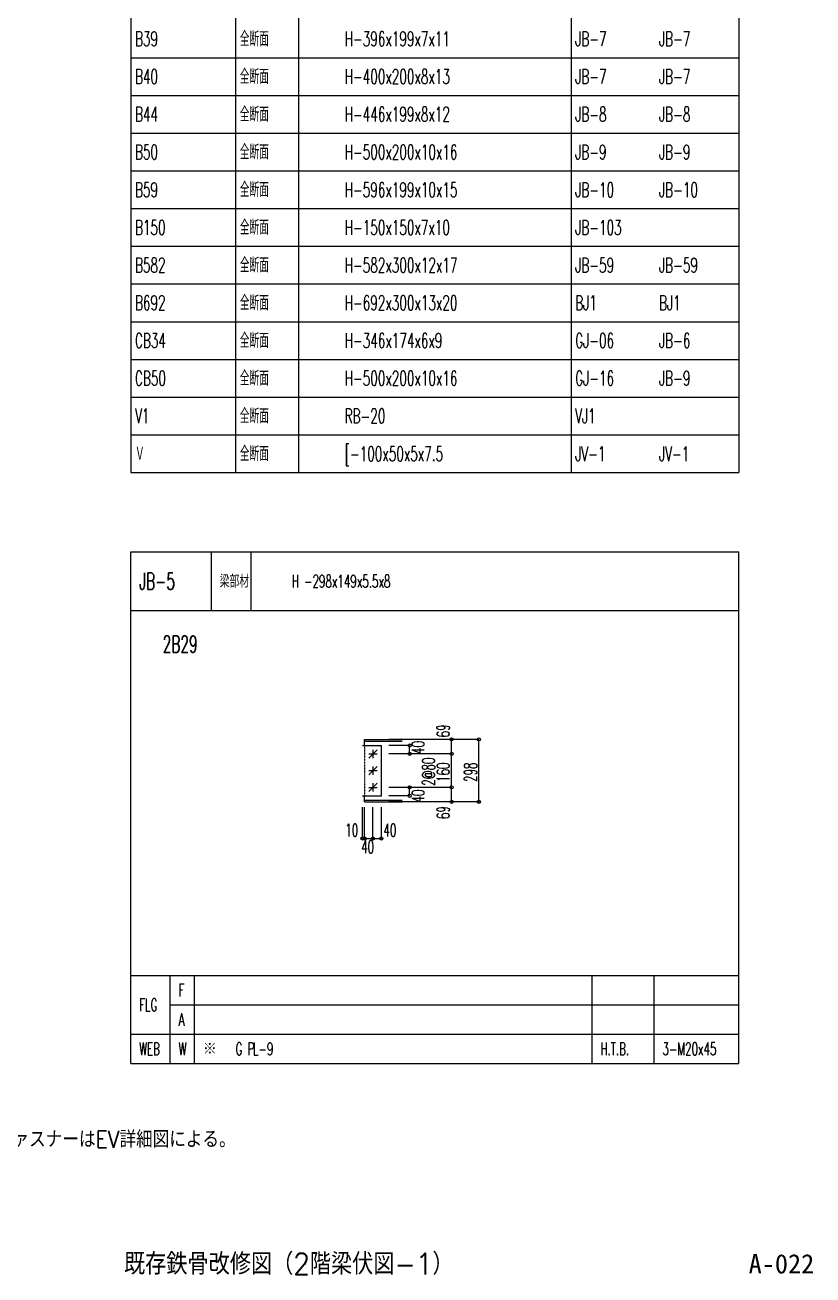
# Model space of a CAD drawing. Header units: millimetres. Extents: x -87051 to 180003, y -2961 to 97158.
# Drawn here: x -28553 to -9759, y 1806 to 31638 of the extents above; entities that cross this region are included whole.
import ezdxf
from ezdxf.enums import TextEntityAlignment as Align

# ---------------------------------------------------------------- set-up
doc = ezdxf.new("R2010")
doc.units = ezdxf.units.MM
doc.header["$LTSCALE"] = 0.2
doc.linetypes.add('HIDDEN', pattern=[0.375, 0.25, -0.125])
doc.layers.add('A_タイトル枠', color=7, linetype='Continuous')
doc.layers.add('枠内記述', color=3, linetype='Continuous')
doc.layers.add('S-新設', color=1, linetype='Continuous', lineweight=9, true_color=0xff0000)
doc.styles.get("Standard").update_dxf_attribs({"font": 'simplex.shx', "width": 0.8, "height": 700, "bigfont": 'extfont2.shx'})
doc.styles.add('ゴシック', font='MS Gothic.ttf', dxfattribs={"height": 4})

msp = doc.modelspace()

# ---------------------------------------------------------------- linework, layer by layer
at = {"color": 8, "linetype": 'Continuous'}
for p, q in [((-26029.7, 39856.9), (-26029.7, 20956.9)), ((-23529.7, 39856.9), (-23529.7, 20956.9)), ((-22029.7, 39856.9), (-22029.7, 20956.9)), ((-15529.7, 39856.9), (-15529.7, 20956.9)), ((-11529.7, 39856.9), (-11529.7, 20956.9)), ((-26029.7, 30856.9), (-11529.7, 30856.9)), ((-26029.7, 29956.9), (-11529.7, 29956.9)), ((-26029.7, 29056.9), (-11529.7, 29056.9)), ((-26029.7, 28156.9), (-11529.7, 28156.9)), ((-26029.7, 27256.9), (-11529.7, 27256.9)), ((-26029.7, 26356.9), (-11529.7, 26356.9)), ((-26029.7, 25456.9), (-11529.7, 25456.9)), ((-26029.7, 24556.9), (-11529.7, 24556.9)), ((-26029.7, 23656.9), (-11529.7, 23656.9)), ((-26029.7, 22756.9), (-11529.7, 22756.9)), ((-26029.7, 21856.9), (-11529.7, 21856.9)), ((-26029.7, 20956.9), (-11529.7, 20956.9))]:
    msp.add_line(p, q, dxfattribs=at)
at = {"color": 7, "linetype": 'Continuous'}
for p, q in [((-26029.8, 6853.2), (-26029.8, 19062.5)), ((-26029.8, 19062.5), (-11529.7, 19062.5)), ((-24109.8, 19062.5), (-24109.8, 17662.5)), ((-23169.8, 19062.5), (-23169.8, 17662.5)), ((-11529.7, 6853.2), (-11529.7, 19062.5)), ((-26029.8, 17662.5), (-11529.7, 17662.5)), ((-20503.9, 14443.1), (-20053.9, 14443.1)), ((-20053.9, 13243.1), (-20053.9, 14443.1)), ((-18378.9, 14588.1), (-19878.9, 14588.1)), ((-17728.9, 14588.1), (-19878.9, 14588.1)), ((-19378.9, 14443.1), (-19878.9, 14443.1)), ((-19378.9, 14243.1), (-19378.9, 14443.1)), ((-18378.9, 14243.1), (-18378.9, 14588.1)), ((-17728.9, 13098.1), (-17728.9, 14588.1)), ((-19378.9, 14243.1), (-19878.9, 14243.1)), ((-18378.9, 14243.1), (-19878.9, 14243.1)), ((-18378.9, 14243.1), (-19878.9, 14243.1)), ((-18378.9, 14243.1), (-19878.9, 14243.1)), ((-18378.9, 13443.1), (-18378.9, 14243.1)), ((-18378.9, 13443.1), (-18378.9, 14243.1)), ((-19378.9, 13443.1), (-19878.9, 13443.1)), ((-18378.9, 13443.1), (-19878.9, 13443.1)), ((-18378.9, 13443.1), (-19878.9, 13443.1)), ((-18378.9, 13443.1), (-19878.9, 13443.1)), ((-19378.9, 13243.1), (-19378.9, 13443.1)), ((-18378.9, 13098.1), (-18378.9, 13443.1)), ((-20503.9, 13243.1), (-20053.9, 13243.1)), ((-19378.9, 13243.1), (-19878.9, 13243.1)), ((-20503.9, 12223.1), (-20503.9, 12973.1)), ((-20453.9, 12223.1), (-20453.9, 12973.1)), ((-20453.9, 12223.1), (-20453.9, 12973.1)), ((-20253.9, 12223.1), (-20253.9, 12973.1)), ((-20253.9, 12223.1), (-20253.9, 12973.1)), ((-20053.9, 12223.1), (-20053.9, 12973.1)), ((-18378.9, 13098.1), (-19878.9, 13098.1)), ((-17728.9, 13098.1), (-19878.9, 13098.1)), ((-20503.9, 12223.1), (-20453.9, 12223.1)), ((-20453.9, 12223.1), (-20253.9, 12223.1)), ((-20253.9, 12223.1), (-20053.9, 12223.1)), ((-26029.8, 8953.2), (-11529.7, 8953.2)), ((-25089.8, 6853.2), (-25089.8, 8953.2)), ((-24509.8, 6853.2), (-24509.8, 8953.2)), ((-15029.7, 6853.2), (-15029.7, 8953.2)), ((-13549.7, 6853.2), (-13549.7, 8953.2)), ((-25089.8, 8253.2), (-11529.7, 8253.2)), ((-26029.8, 7553.2), (-11529.7, 7553.2)), ((-26029.8, 6853.2), (-11529.7, 6853.2))]:
    msp.add_line(p, q, dxfattribs=at)
at = {"color": 3, "linetype": 'Continuous'}
for p, q in [((-20453.9, 14588.1), (-19553.9, 14588.1)), ((-20453.9, 14443.1), (-20453.9, 14588.1)), ((-20453.9, 14548.1), (-19553.9, 14548.1)), ((-20153.9, 14343.1), (-20353.9, 14143.1)), ((-20253.9, 14343.1), (-20253.9, 14143.1)), ((-20353.9, 14243.1), (-20153.9, 14243.1)), ((-20153.9, 13943.1), (-20353.9, 13743.1)), ((-20353.9, 13843.1), (-20153.9, 13843.1)), ((-20253.9, 13943.1), (-20253.9, 13743.1)), ((-20153.9, 13543.1), (-20353.9, 13343.1)), ((-20353.9, 13443.1), (-20153.9, 13443.1)), ((-20253.9, 13543.1), (-20253.9, 13343.1)), ((-20453.9, 13098.1), (-20453.9, 13243.1)), ((-20453.9, 13138.1), (-19553.9, 13138.1)), ((-20453.9, 13098.1), (-19553.9, 13098.1))]:
    msp.add_line(p, q, dxfattribs=at)
at = {"color": 3, "linetype": 'HIDDEN'}
msp.add_line((-20453.9, 14443.1), (-20453.9, 13243.1), dxfattribs=at)
at = {"color": 7, "linetype": 'Continuous'}
for centre in [(-18378.9, 14588.1), (-17728.9, 14588.1), (-19378.9, 14443.1), (-19378.9, 14243.1), (-18378.9, 14243.1), (-18378.9, 14243.1), (-18378.9, 14243.1), (-19378.9, 13443.1), (-18378.9, 13443.1), (-18378.9, 13443.1), (-18378.9, 13443.1), (-19378.9, 13243.1), (-18378.9, 13098.1), (-17728.9, 13098.1), (-20503.9, 12223.1), (-20453.9, 12223.1), (-20453.9, 12223.1), (-20253.9, 12223.1), (-20253.9, 12223.1), (-20053.9, 12223.1)]:
    msp.add_circle(centre, 37.5, dxfattribs=at)

# ---------------------------------------------------------------- texts
at = {"color": 8, "width": 0.6}
for s, p in [('B39', (-25929.7, 31131.9)), ('全断面', (-23429.7, 31131.9)), ('H-396x199x7x11', (-20929.7, 31131.9)), ('JB-7', (-15429.7, 31131.9)), ('JB-7', (-13429.7, 31131.9)), ('B40', (-25929.7, 30231.9)), ('全断面', (-23429.7, 30231.9)), ('H-400x200x8x13', (-20929.7, 30231.9)), ('JB-7', (-15429.7, 30231.9)), ('JB-7', (-13429.7, 30231.9)), ('B44', (-25929.7, 29331.9)), ('全断面', (-23429.7, 29331.9)), ('H-446x199x8x12', (-20929.7, 29331.9)), ('JB-8', (-15429.7, 29331.9)), ('JB-8', (-13429.7, 29331.9)), ('B50', (-25929.7, 28431.9)), ('全断面', (-23429.7, 28431.9)), ('H-500x200x10x16', (-20929.7, 28431.9)), ('JB-9', (-15429.7, 28431.9)), ('JB-9', (-13429.7, 28431.9)), ('B59', (-25929.7, 27531.9)), ('全断面', (-23429.7, 27531.9)), ('H-596x199x10x15', (-20929.7, 27531.9)), ('JB-10', (-15429.7, 27531.9)), ('JB-10', (-13429.7, 27531.9)), ('B150', (-25929.7, 26631.9)), ('全断面', (-23429.7, 26631.9)), ('H-150x150x7x10', (-20929.7, 26631.9)), ('JB-103', (-15429.7, 26631.9)), ('B582', (-25929.7, 25731.9)), ('全断面', (-23429.7, 25731.9)), ('H-582x300x12x17', (-20929.7, 25731.9)), ('JB-59', (-15429.7, 25731.9)), ('JB-59', (-13429.7, 25731.9)), ('B692', (-25929.7, 24831.9)), ('全断面', (-23429.7, 24831.9)), ('H-692x300x13x20', (-20929.7, 24831.9)), ('BJ1', (-15429.7, 24831.9)), ('BJ1', (-13429.7, 24831.9)), ('CB34', (-25929.7, 23931.9)), ('全断面', (-23429.7, 23931.9)), ('H-346x174x6x9', (-20929.7, 23931.9)), ('GJ-06', (-15429.7, 23931.9)), ('JB-6', (-13429.7, 23931.9)), ('CB50', (-25929.7, 23031.9)), ('全断面', (-23429.7, 23031.9)), ('H-500x200x10x16', (-20929.7, 23031.9)), ('GJ-16', (-15429.7, 23031.9)), ('JB-9', (-13429.7, 23031.9)), ('V1', (-25929.7, 22131.9)), ('全断面', (-23429.7, 22131.9)), ('RB-20', (-20929.7, 22131.9)), ('VJ1', (-15429.7, 22131.9)), ('Ｖ', (-25929.7, 21231.9)), ('全断面', (-23429.7, 21231.9)), ('[-100x50x5x7.5', (-20929.7, 21231.9)), ('JV-1', (-15429.7, 21231.9)), ('JV-1', (-13429.7, 21231.9))]:
    msp.add_text(s, height=350, dxfattribs=at).set_placement(p)
at = {"color": 7, "width": 0.6}
for s, height, p in [('JB-5', 400, (-25829.8, 18162.5)), ('梁部材', 300, (-23909.8, 18212.5)), ('H -298x149x5.5x8', 300, (-22189.8, 18212.5)), ('2B29', 400, (-25268.7, 16662.5)), ('10', 300, (-20913.9, 12273.1)), ('40', 300, (-20003.9, 12273.1)), ('40', 300, (-20533.9, 11873.1)), ('F', 300, (-24889.8, 8453.2)), ('FLG', 300, (-25829.8, 8103.2)), ('A', 300, (-24889.8, 7753.2)), ('WEB', 300, (-25829.8, 7053.2)), ('W', 300, (-24889.8, 7053.2)), ('G P', 300, (-23529.8, 7053.2)), ('L-9', 300, (-23115.8, 7053.2)), ('H.T.B.', 300, (-14829.7, 7053.2)), ('3-M20x45', 300, (-13349.7, 7053.2))]:
    msp.add_text(s, height=height, dxfattribs=at).set_placement(p)
for s, p in [('69', (-18428.9, 14638.1)), ('40', (-19028.9, 14243.1)), ('2@80', (-18778.9, 13483.1)), ('160', (-18428.9, 13573.1)), ('298', (-17778.9, 13573.1)), ('40', (-19028.9, 13083.1)), ('69', (-18428.9, 12688.1))]:
    msp.add_text(s, height=300, rotation=90, dxfattribs=at).set_placement(p)
at = {"color": 7}
msp.add_text('※', height=300, dxfattribs=at).set_placement((-24309.8, 7053.2))
at = {"layer": 'A_タイトル枠', "color": 3, "width": 0.9}
msp.add_text('既存鉄骨改修図（2階梁伏図-1）', height=510, dxfattribs=at).set_placement((-22261.7, 2071.1), align=Align.MIDDLE_CENTER)
at = {"layer": 'S-新設', "width": 0.9}
msp.add_text('※新設EVシャフト内の新設鉄骨ファスナーはEV詳細図による。', height=400, dxfattribs=at).set_placement((-34966.1, 5044.9), align=Align.MIDDLE_LEFT)
at = {"layer": '枠内記述', "style": 'ゴシック'}
msp.add_text('A-022', height=460, dxfattribs=at).set_placement((-11293.7, 1844))

doc.saveas('drawing.dxf')
